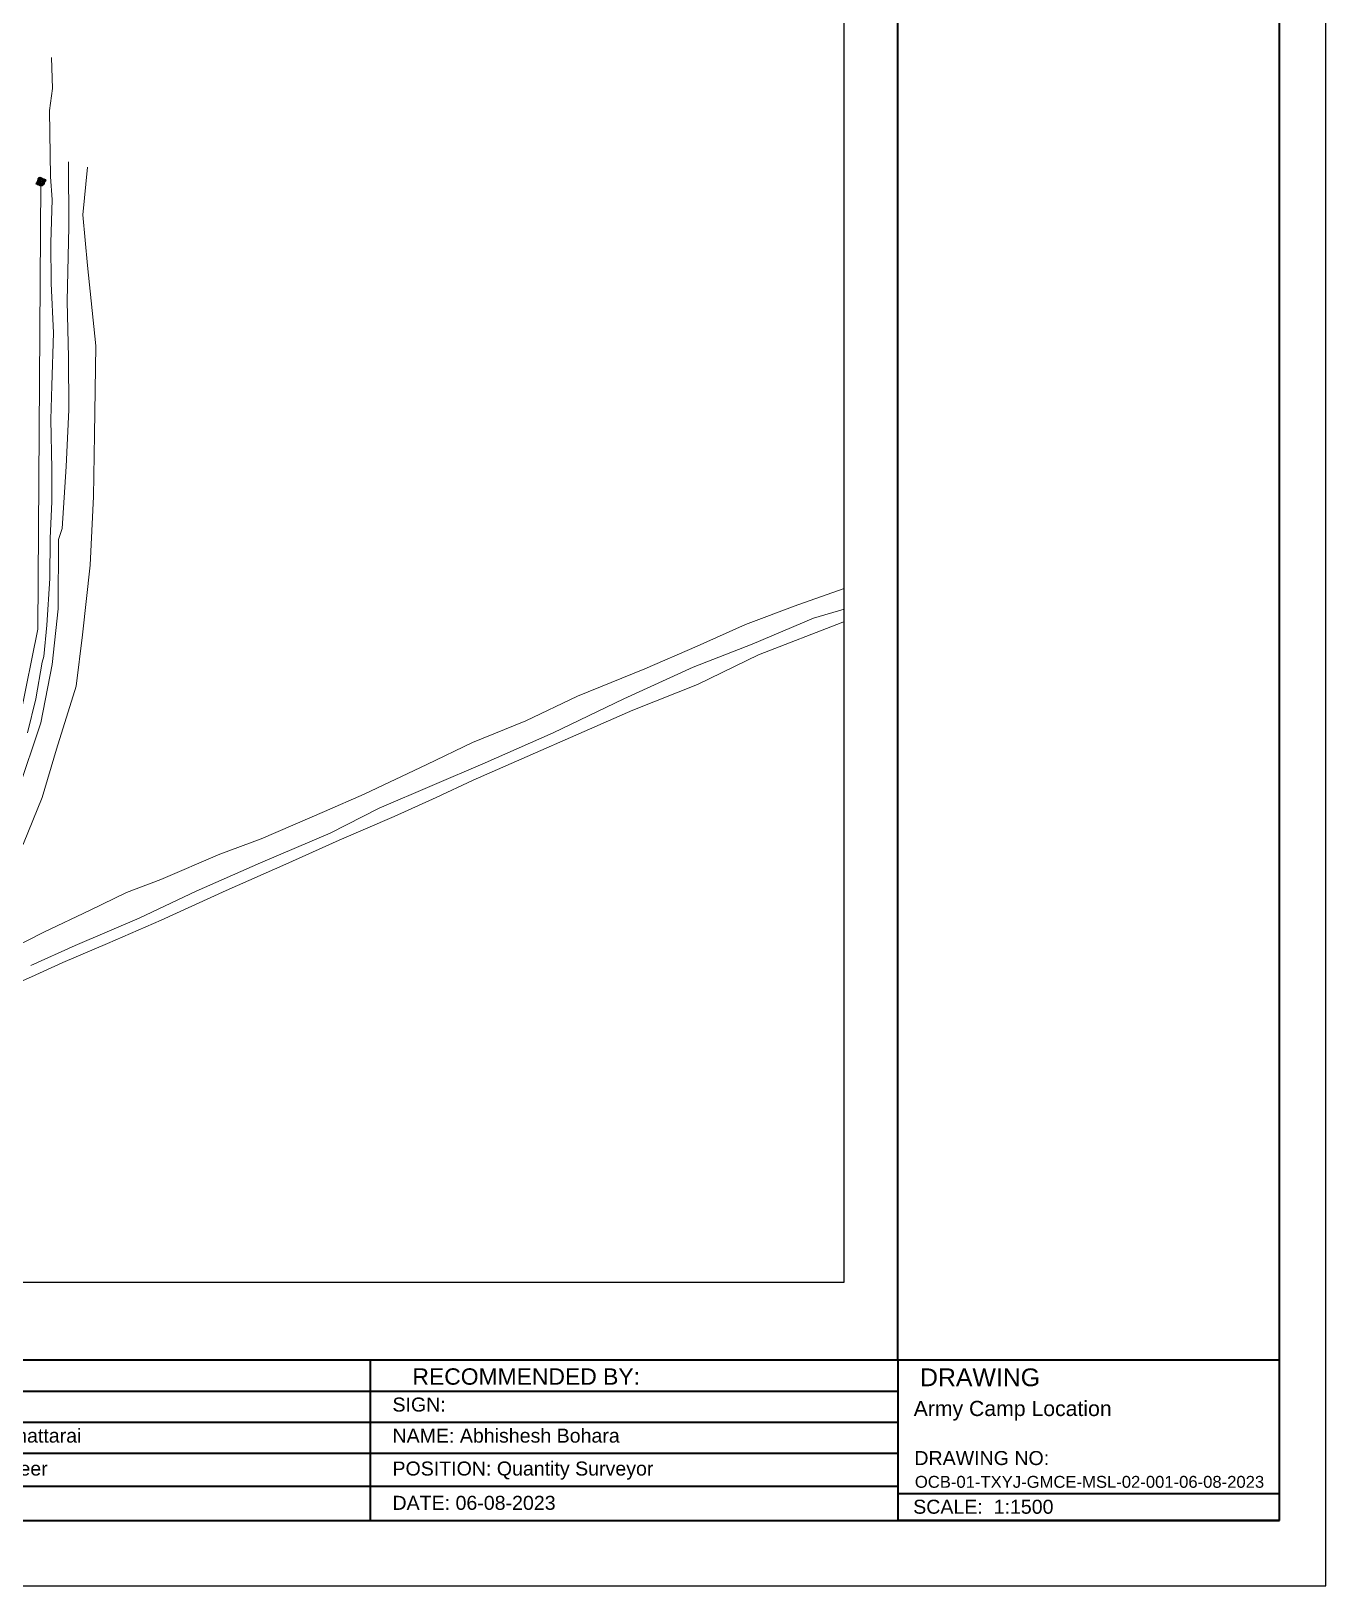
# Model space of a CAD drawing. Header units: metres. Extents: x 625987 to 635197, y 3048449 to 3066446.
# Drawn here: x 634460.2 to 634678.8, y 3062831 to 3063093.4 of the extents above; entities that cross this region are included whole.
import ezdxf
from ezdxf.enums import TextEntityAlignment as Align

# ---------------------------------------------------------------- set-up
doc = ezdxf.new("R2010")
doc.units = ezdxf.units.M
for name, color, linetype in [('BUILDING', 10, 'Continuous'), ('Drain', 5, 'Continuous'), ('FENCE', 35, 'Continuous'), ('PERIMETER_ROAD', 4, 'Continuous'), ('PIPELINE', 220, 'Continuous'), ('ROAD', 4, 'Continuous')]:
    doc.layers.add(name, color=color, linetype=linetype)
doc.layers.add('Gate', color=240, linetype='Continuous', lineweight=15)
doc.styles.add('ARIAL', font='arial.ttf')

# ---------------------------------------------------------------- blocks, each defined once
blk = doc.blocks.new('plan')
for p, q in [((1.526, 0.415), (1.524, 0.4)), ((1.524, 0.4), (1.524, 0.386)), ((1.524, 0.386), (1.524, 0.372)), ((1.524, 0.372), (1.526, 0.358)), ((1.53, 0.429), (1.526, 0.415)), ((1.526, 0.358), (1.53, 0.343)), ((1.535, 0.444), (1.53, 0.429)), ((1.53, 0.343), (1.535, 0.329)), ((1.533, 0.393), (1.545, 0.399)), ((1.533, 0.38), (1.533, 0.393)), ((1.544, 0.373), (1.533, 0.38)), ((1.541, 0.458), (1.535, 0.444)), ((1.535, 0.329), (1.541, 0.314)), ((1.549, 0.472), (1.541, 0.458)), ((1.541, 0.314), (1.549, 0.3)), ((1.556, 0.38), (1.544, 0.373)), ((1.545, 0.399), (1.556, 0.392)), ((1.559, 0.485), (1.549, 0.472)), ((1.549, 0.3), (1.559, 0.287)), ((1.556, 0.392), (1.556, 0.38)), ((1.57, 0.497), (1.559, 0.485)), ((1.559, 0.287), (1.57, 0.275)), ((1.568, 0.396), (1.57, 0.407)), ((1.568, 0.386), (1.568, 0.396)), ((1.568, 0.376), (1.568, 0.386)), ((1.57, 0.366), (1.568, 0.376)), ((1.582, 0.508), (1.57, 0.497)), ((1.57, 0.407), (1.572, 0.417)), ((1.572, 0.355), (1.57, 0.366)), ((1.57, 0.275), (1.582, 0.265)), ((1.572, 0.417), (1.576, 0.428)), ((1.576, 0.345), (1.572, 0.355)), ((1.575, 0.362), (1.573, 0.361)), ((1.573, 0.361), (1.573, 0.36)), ((1.573, 0.36), (1.573, 0.359)), ((1.573, 0.359), (1.573, 0.358)), ((1.573, 0.358), (1.573, 0.354)), ((1.573, 0.354), (1.574, 0.35)), ((1.574, 0.35), (1.576, 0.345)), ((1.577, 0.363), (1.575, 0.362)), ((1.576, 0.428), (1.58, 0.438)), ((1.576, 0.345), (1.577, 0.341)), ((1.58, 0.334), (1.576, 0.345)), ((1.579, 0.365), (1.577, 0.363)), ((1.577, 0.341), (1.579, 0.338)), ((1.582, 0.367), (1.579, 0.365)), ((1.579, 0.338), (1.585, 0.329)), ((1.579, 0.338), (1.581, 0.334)), ((1.58, 0.438), (1.586, 0.448)), ((1.581, 0.435), (1.58, 0.433)), ((1.58, 0.433), (1.581, 0.432)), ((1.586, 0.325), (1.58, 0.334)), ((1.582, 0.438), (1.581, 0.435)), ((1.581, 0.432), (1.582, 0.431)), ((1.581, 0.334), (1.583, 0.331)), ((1.595, 0.517), (1.582, 0.508)), ((1.583, 0.442), (1.582, 0.438)), ((1.582, 0.431), (1.584, 0.43)), ((1.585, 0.369), (1.582, 0.367)), ((1.582, 0.265), (1.595, 0.255)), ((1.586, 0.446), (1.583, 0.442)), ((1.583, 0.331), (1.583, 0.33)), ((1.583, 0.33), (1.583, 0.329)), ((1.583, 0.329), (1.584, 0.329)), ((1.584, 0.43), (1.586, 0.429)), ((1.584, 0.329), (1.585, 0.327)), ((1.589, 0.372), (1.585, 0.369)), ((1.585, 0.327), (1.588, 0.322)), ((1.586, 0.448), (1.593, 0.457)), ((1.588, 0.45), (1.586, 0.446)), ((1.586, 0.429), (1.588, 0.427)), ((1.593, 0.315), (1.586, 0.325)), ((1.591, 0.454), (1.588, 0.45)), ((1.588, 0.427), (1.59, 0.425)), ((1.588, 0.322), (1.591, 0.318)), ((1.593, 0.375), (1.589, 0.372)), ((1.59, 0.425), (1.593, 0.423)), ((1.594, 0.458), (1.591, 0.454)), ((1.591, 0.318), (1.594, 0.314)), ((1.593, 0.457), (1.601, 0.466)), ((1.593, 0.423), (1.596, 0.421)), ((1.598, 0.378), (1.593, 0.375)), ((1.601, 0.307), (1.593, 0.315)), ((1.596, 0.46), (1.594, 0.458)), ((1.594, 0.314), (1.597, 0.311)), ((1.605, 0.523), (1.595, 0.517)), ((1.595, 0.255), (1.608, 0.247)), ((1.596, 0.461), (1.596, 0.46)), ((1.597, 0.461), (1.596, 0.461)), ((1.596, 0.421), (1.6, 0.418)), ((1.598, 0.462), (1.597, 0.461)), ((1.597, 0.311), (1.6, 0.309)), ((1.601, 0.465), (1.598, 0.462)), ((1.6, 0.378), (1.598, 0.378)), ((1.6, 0.418), (1.603, 0.416)), ((1.602, 0.378), (1.6, 0.378)), ((1.6, 0.309), (1.602, 0.307)), ((1.601, 0.51), (1.612, 0.516)), ((1.601, 0.497), (1.601, 0.51)), ((1.612, 0.491), (1.601, 0.497)), ((1.601, 0.466), (1.609, 0.473)), ((1.604, 0.468), (1.601, 0.465)), ((1.609, 0.299), (1.601, 0.307)), ((1.601, 0.275), (1.612, 0.281)), ((1.601, 0.262), (1.601, 0.275)), ((1.612, 0.256), (1.601, 0.262)), ((1.603, 0.378), (1.602, 0.378)), ((1.602, 0.307), (1.603, 0.306)), ((1.603, 0.416), (1.604, 0.415)), ((1.606, 0.376), (1.603, 0.378)), ((1.603, 0.306), (1.605, 0.306)), ((1.607, 0.471), (1.604, 0.468)), ((1.604, 0.415), (1.607, 0.414)), ((1.605, 0.53), (1.605, 0.523)), ((1.605, 0.53), (1.619, 0.53)), ((1.608, 0.525), (1.605, 0.523)), ((1.605, 0.306), (1.606, 0.306)), ((1.61, 0.373), (1.606, 0.376)), ((1.606, 0.306), (1.607, 0.307)), ((1.61, 0.473), (1.607, 0.471)), ((1.607, 0.414), (1.609, 0.414)), ((1.607, 0.307), (1.609, 0.308)), ((1.619, 0.53), (1.608, 0.525)), ((1.608, 0.247), (1.613, 0.245)), ((1.609, 0.473), (1.619, 0.48)), ((1.609, 0.414), (1.613, 0.415)), ((1.609, 0.308), (1.611, 0.31)), ((1.619, 0.292), (1.609, 0.299)), ((1.613, 0.476), (1.61, 0.473)), ((1.613, 0.37), (1.61, 0.373)), ((1.61, 0.373), (1.61, 0.373)), ((1.611, 0.31), (1.613, 0.312)), ((1.612, 0.516), (1.623, 0.51)), ((1.623, 0.497), (1.612, 0.491)), ((1.612, 0.281), (1.623, 0.275)), ((1.623, 0.262), (1.612, 0.256)), ((1.617, 0.478), (1.613, 0.476)), ((1.613, 0.415), (1.617, 0.418)), ((1.615, 0.366), (1.613, 0.37)), ((1.613, 0.312), (1.616, 0.314)), ((1.613, 0.242), (1.613, 0.245)), ((1.613, 0.245), (1.619, 0.242)), ((1.613, 0.242), (1.619, 0.242)), ((1.618, 0.362), (1.615, 0.366)), ((1.616, 0.314), (1.62, 0.316)), ((1.62, 0.48), (1.617, 0.478)), ((1.617, 0.418), (1.622, 0.421)), ((1.62, 0.359), (1.618, 0.362)), ((1.623, 0.532), (1.619, 0.53)), ((1.619, 0.48), (1.629, 0.486)), ((1.629, 0.286), (1.619, 0.292)), ((1.619, 0.242), (1.623, 0.241)), ((1.621, 0.48), (1.62, 0.48)), ((1.623, 0.353), (1.62, 0.359)), ((1.62, 0.316), (1.624, 0.319)), ((1.623, 0.48), (1.621, 0.48)), ((1.622, 0.421), (1.624, 0.423)), ((1.625, 0.532), (1.623, 0.532)), ((1.623, 0.51), (1.623, 0.497)), ((1.623, 0.48), (1.623, 0.48)), ((1.625, 0.479), (1.623, 0.48)), ((1.625, 0.35), (1.623, 0.353)), ((1.623, 0.275), (1.623, 0.262)), ((1.623, 0.241), (1.633, 0.237)), ((1.624, 0.423), (1.626, 0.425)), ((1.624, 0.319), (1.628, 0.322)), ((1.631, 0.573), (1.625, 0.532)), ((1.637, 0.537), (1.625, 0.532)), ((1.626, 0.478), (1.625, 0.479)), ((1.626, 0.347), (1.625, 0.35)), ((1.629, 0.476), (1.626, 0.478)), ((1.626, 0.425), (1.629, 0.428)), ((1.628, 0.344), (1.626, 0.347)), ((1.629, 0.341), (1.628, 0.344)), ((1.628, 0.322), (1.63, 0.323)), ((1.629, 0.486), (1.639, 0.491)), ((1.632, 0.474), (1.629, 0.476)), ((1.629, 0.428), (1.631, 0.43)), ((1.631, 0.336), (1.629, 0.341)), ((1.639, 0.281), (1.629, 0.286)), ((1.63, 0.323), (1.631, 0.325)), ((1.631, 0.573), (1.653, 0.573)), ((1.631, 0.43), (1.634, 0.433)), ((1.631, 0.336), (1.631, 0.336)), ((1.632, 0.331), (1.631, 0.336)), ((1.631, 0.325), (1.632, 0.327)), ((1.635, 0.471), (1.632, 0.474)), ((1.632, 0.327), (1.632, 0.331)), ((1.633, 0.237), (1.639, 0.199)), ((1.633, 0.237), (1.637, 0.236)), ((1.634, 0.433), (1.635, 0.435)), ((1.639, 0.469), (1.635, 0.471)), ((1.635, 0.435), (1.638, 0.438)), ((1.652, 0.54), (1.637, 0.537)), ((1.637, 0.236), (1.652, 0.232)), ((1.638, 0.438), (1.641, 0.442)), ((1.639, 0.491), (1.649, 0.494)), ((1.642, 0.465), (1.639, 0.469)), ((1.649, 0.278), (1.639, 0.281)), ((1.657, 0.199), (1.639, 0.199)), ((1.641, 0.442), (1.644, 0.445)), ((1.647, 0.462), (1.642, 0.465)), ((1.644, 0.445), (1.646, 0.449)), ((1.646, 0.449), (1.648, 0.453)), ((1.646, 0.449), (1.646, 0.449)), ((1.648, 0.46), (1.647, 0.462)), ((1.648, 0.458), (1.648, 0.46)), ((1.648, 0.457), (1.648, 0.458)), ((1.648, 0.453), (1.648, 0.457)), ((1.649, 0.494), (1.66, 0.497)), ((1.66, 0.275), (1.649, 0.278)), ((1.666, 0.542), (1.652, 0.54)), ((1.652, 0.232), (1.666, 0.23)), ((1.653, 0.591), (1.653, 0.573)), ((1.665, 0.591), (1.653, 0.591)), ((1.653, 0.573), (1.666, 0.573)), ((1.668, 0.408), (1.655, 0.386)), ((1.668, 0.364), (1.655, 0.386)), ((1.657, 0.199), (1.657, 0.182)), ((1.657, 0.199), (1.67, 0.199)), ((1.657, 0.182), (1.669, 0.182)), ((1.66, 0.497), (1.67, 0.498)), ((1.67, 0.274), (1.66, 0.275)), ((1.664, 0.309), (1.663, 0.307)), ((1.663, 0.307), (1.663, 0.305)), ((1.663, 0.305), (1.664, 0.3)), ((1.667, 0.313), (1.664, 0.31)), ((1.664, 0.31), (1.664, 0.309)), ((1.664, 0.3), (1.665, 0.295)), ((1.665, 0.605), (1.665, 0.591)), ((1.665, 0.605), (1.692, 0.605)), ((1.666, 0.591), (1.665, 0.591)), ((1.665, 0.295), (1.667, 0.29)), ((1.666, 0.573), (1.666, 0.591)), ((1.666, 0.591), (1.691, 0.591)), ((1.691, 0.573), (1.666, 0.573)), ((1.68, 0.543), (1.666, 0.542)), ((1.666, 0.23), (1.68, 0.23)), ((1.667, 0.4), (1.694, 0.4)), ((1.667, 0.373), (1.667, 0.4)), ((1.694, 0.373), (1.667, 0.373)), ((1.671, 0.315), (1.667, 0.313)), ((1.667, 0.29), (1.668, 0.287)), ((1.693, 0.408), (1.668, 0.408)), ((1.668, 0.364), (1.693, 0.364)), ((1.668, 0.287), (1.669, 0.283)), ((1.669, 0.283), (1.67, 0.28)), ((1.669, 0.182), (1.669, 0.168)), ((1.669, 0.182), (1.67, 0.182)), ((1.696, 0.168), (1.669, 0.168)), ((1.67, 0.498), (1.68, 0.499)), ((1.67, 0.28), (1.671, 0.278)), ((1.68, 0.274), (1.67, 0.274)), ((1.67, 0.199), (1.67, 0.182)), ((1.67, 0.199), (1.695, 0.199)), ((1.695, 0.182), (1.67, 0.182)), ((1.676, 0.317), (1.671, 0.315)), ((1.671, 0.315), (1.671, 0.315)), ((1.671, 0.278), (1.671, 0.276)), ((1.671, 0.276), (1.672, 0.276)), ((1.672, 0.276), (1.673, 0.276)), ((1.673, 0.276), (1.674, 0.275)), ((1.674, 0.275), (1.677, 0.275)), ((1.68, 0.318), (1.676, 0.317)), ((1.677, 0.275), (1.68, 0.274)), ((1.694, 0.542), (1.68, 0.543)), ((1.68, 0.499), (1.69, 0.498)), ((1.684, 0.319), (1.68, 0.318)), ((1.68, 0.274), (1.682, 0.274)), ((1.69, 0.274), (1.68, 0.274)), ((1.68, 0.23), (1.694, 0.23)), ((1.682, 0.274), (1.687, 0.274)), ((1.686, 0.474), (1.684, 0.469)), ((1.684, 0.469), (1.684, 0.467)), ((1.684, 0.467), (1.684, 0.465)), ((1.684, 0.465), (1.685, 0.462)), ((1.688, 0.32), (1.684, 0.319)), ((1.685, 0.462), (1.687, 0.459)), ((1.688, 0.478), (1.686, 0.474)), ((1.687, 0.459), (1.691, 0.456)), ((1.687, 0.274), (1.692, 0.275)), ((1.689, 0.482), (1.688, 0.478)), ((1.694, 0.322), (1.688, 0.32)), ((1.691, 0.486), (1.689, 0.482)), ((1.69, 0.498), (1.701, 0.497)), ((1.701, 0.275), (1.69, 0.274)), ((1.691, 0.573), (1.691, 0.591)), ((1.692, 0.591), (1.691, 0.591)), ((1.703, 0.573), (1.691, 0.573)), ((1.692, 0.489), (1.691, 0.486)), ((1.691, 0.456), (1.695, 0.453)), ((1.692, 0.591), (1.692, 0.605)), ((1.703, 0.591), (1.692, 0.591)), ((1.693, 0.493), (1.692, 0.491)), ((1.692, 0.491), (1.692, 0.489)), ((1.692, 0.275), (1.704, 0.278)), ((1.692, 0.275), (1.697, 0.275)), ((1.694, 0.496), (1.693, 0.495)), ((1.693, 0.495), (1.693, 0.493)), ((1.693, 0.408), (1.705, 0.386)), ((1.693, 0.364), (1.705, 0.386)), ((1.709, 0.54), (1.694, 0.542)), ((1.696, 0.496), (1.694, 0.496)), ((1.694, 0.373), (1.694, 0.4)), ((1.697, 0.322), (1.694, 0.322)), ((1.694, 0.23), (1.709, 0.232)), ((1.695, 0.453), (1.698, 0.451)), ((1.695, 0.199), (1.695, 0.182)), ((1.707, 0.199), (1.695, 0.199)), ((1.695, 0.182), (1.696, 0.182)), ((1.699, 0.496), (1.696, 0.496)), ((1.696, 0.168), (1.696, 0.182)), ((1.696, 0.182), (1.707, 0.182)), ((1.701, 0.323), (1.697, 0.322)), ((1.697, 0.275), (1.704, 0.278)), ((1.697, 0.275), (1.702, 0.276)), ((1.698, 0.451), (1.701, 0.449)), ((1.703, 0.495), (1.699, 0.496)), ((1.701, 0.497), (1.711, 0.494)), ((1.701, 0.449), (1.704, 0.448)), ((1.704, 0.323), (1.701, 0.323)), ((1.711, 0.278), (1.701, 0.275)), ((1.702, 0.276), (1.703, 0.276)), ((1.703, 0.573), (1.703, 0.591)), ((1.703, 0.573), (1.722, 0.573)), ((1.707, 0.495), (1.703, 0.495)), ((1.703, 0.276), (1.704, 0.277)), ((1.704, 0.448), (1.707, 0.446)), ((1.707, 0.323), (1.704, 0.323)), ((1.704, 0.278), (1.715, 0.279)), ((1.704, 0.277), (1.705, 0.277)), ((1.705, 0.277), (1.707, 0.277)), ((1.712, 0.494), (1.707, 0.495)), ((1.707, 0.446), (1.713, 0.444)), ((1.713, 0.324), (1.707, 0.323)), ((1.707, 0.277), (1.711, 0.278)), ((1.707, 0.182), (1.707, 0.199)), ((1.729, 0.199), (1.707, 0.199)), ((1.723, 0.537), (1.709, 0.54)), ((1.709, 0.232), (1.723, 0.236)), ((1.711, 0.494), (1.722, 0.491)), ((1.722, 0.281), (1.711, 0.278)), ((1.711, 0.278), (1.715, 0.279)), ((1.717, 0.492), (1.712, 0.494)), ((1.713, 0.444), (1.717, 0.442)), ((1.717, 0.323), (1.713, 0.324)), ((1.715, 0.279), (1.718, 0.281)), ((1.722, 0.49), (1.717, 0.492)), ((1.717, 0.442), (1.721, 0.441)), ((1.721, 0.322), (1.717, 0.323)), ((1.718, 0.281), (1.721, 0.282)), ((1.721, 0.441), (1.725, 0.439)), ((1.724, 0.32), (1.721, 0.322)), ((1.721, 0.282), (1.726, 0.284)), ((1.728, 0.535), (1.722, 0.573)), ((1.722, 0.491), (1.732, 0.486)), ((1.724, 0.489), (1.722, 0.49)), ((1.722, 0.49), (1.722, 0.49)), ((1.732, 0.286), (1.722, 0.281)), ((1.728, 0.535), (1.723, 0.537)), ((1.723, 0.236), (1.736, 0.24)), ((1.725, 0.489), (1.724, 0.489)), ((1.736, 0.483), (1.724, 0.488)), ((1.732, 0.486), (1.724, 0.488)), ((1.725, 0.318), (1.724, 0.32)), ((1.726, 0.489), (1.725, 0.489)), ((1.725, 0.439), (1.729, 0.438)), ((1.725, 0.317), (1.725, 0.318)), ((1.727, 0.312), (1.725, 0.317)), ((1.727, 0.488), (1.726, 0.489)), ((1.726, 0.284), (1.73, 0.286)), ((1.732, 0.486), (1.727, 0.488)), ((1.728, 0.307), (1.727, 0.312)), ((1.738, 0.532), (1.728, 0.535)), ((1.729, 0.303), (1.728, 0.307)), ((1.729, 0.438), (1.73, 0.438)), ((1.73, 0.3), (1.729, 0.303)), ((1.729, 0.199), (1.736, 0.24)), ((1.73, 0.438), (1.732, 0.438)), ((1.731, 0.296), (1.73, 0.3)), ((1.73, 0.286), (1.732, 0.288)), ((1.732, 0.294), (1.731, 0.296)), ((1.736, 0.483), (1.732, 0.486)), ((1.732, 0.486), (1.742, 0.48)), ((1.732, 0.438), (1.735, 0.438)), ((1.733, 0.292), (1.732, 0.294)), ((1.742, 0.292), (1.732, 0.286)), ((1.732, 0.288), (1.734, 0.289)), ((1.734, 0.29), (1.733, 0.292)), ((1.734, 0.289), (1.734, 0.29)), ((1.735, 0.438), (1.738, 0.438)), ((1.741, 0.48), (1.736, 0.483)), ((1.736, 0.24), (1.738, 0.241)), ((1.737, 0.51), (1.748, 0.516)), ((1.737, 0.497), (1.737, 0.51)), ((1.748, 0.491), (1.737, 0.497)), ((1.737, 0.275), (1.748, 0.281)), ((1.737, 0.262), (1.737, 0.275)), ((1.748, 0.256), (1.737, 0.262)), ((1.741, 0.53), (1.738, 0.532)), ((1.738, 0.438), (1.739, 0.439)), ((1.738, 0.241), (1.741, 0.242)), ((1.739, 0.439), (1.741, 0.44)), ((1.747, 0.527), (1.741, 0.53)), ((1.747, 0.53), (1.741, 0.53)), ((1.745, 0.478), (1.741, 0.48)), ((1.741, 0.44), (1.742, 0.441)), ((1.741, 0.242), (1.752, 0.247)), ((1.755, 0.242), (1.741, 0.242)), ((1.742, 0.48), (1.751, 0.473)), ((1.742, 0.441), (1.744, 0.447)), ((1.751, 0.299), (1.742, 0.292)), ((1.744, 0.447), (1.746, 0.452)), ((1.748, 0.475), (1.745, 0.478)), ((1.746, 0.379), (1.745, 0.373)), ((1.745, 0.373), (1.745, 0.368)), ((1.745, 0.368), (1.745, 0.364)), ((1.745, 0.364), (1.745, 0.36)), ((1.745, 0.36), (1.745, 0.356)), ((1.745, 0.356), (1.745, 0.355)), ((1.745, 0.355), (1.746, 0.351)), ((1.746, 0.452), (1.748, 0.458)), ((1.747, 0.386), (1.746, 0.383)), ((1.746, 0.383), (1.746, 0.379)), ((1.746, 0.351), (1.748, 0.348)), ((1.747, 0.53), (1.747, 0.527)), ((1.752, 0.525), (1.747, 0.527)), ((1.748, 0.392), (1.747, 0.389)), ((1.747, 0.389), (1.747, 0.386)), ((1.748, 0.516), (1.759, 0.51)), ((1.759, 0.497), (1.748, 0.491)), ((1.75, 0.472), (1.748, 0.475)), ((1.751, 0.467), (1.748, 0.458)), ((1.75, 0.398), (1.748, 0.392)), ((1.748, 0.348), (1.748, 0.347)), ((1.748, 0.347), (1.75, 0.345)), ((1.748, 0.281), (1.759, 0.275)), ((1.759, 0.262), (1.748, 0.256)), ((1.751, 0.471), (1.75, 0.472)), ((1.752, 0.402), (1.75, 0.398)), ((1.75, 0.345), (1.752, 0.345)), ((1.751, 0.473), (1.76, 0.466)), ((1.752, 0.47), (1.751, 0.471)), ((1.751, 0.467), (1.752, 0.47)), ((1.76, 0.307), (1.751, 0.299)), ((1.766, 0.517), (1.752, 0.525)), ((1.752, 0.47), (1.752, 0.47)), ((1.754, 0.405), (1.752, 0.402)), ((1.752, 0.345), (1.757, 0.344)), ((1.752, 0.247), (1.755, 0.249)), ((1.756, 0.407), (1.754, 0.405)), ((1.755, 0.249), (1.766, 0.255)), ((1.755, 0.242), (1.755, 0.249)), ((1.759, 0.408), (1.756, 0.407)), ((1.757, 0.344), (1.763, 0.344)), ((1.759, 0.51), (1.759, 0.497)), ((1.76, 0.408), (1.759, 0.408)), ((1.759, 0.275), (1.759, 0.262)), ((1.76, 0.466), (1.768, 0.457)), ((1.765, 0.408), (1.76, 0.408)), ((1.768, 0.315), (1.76, 0.307)), ((1.763, 0.344), (1.767, 0.344)), ((1.77, 0.407), (1.765, 0.408)), ((1.779, 0.508), (1.766, 0.517)), ((1.766, 0.255), (1.779, 0.265)), ((1.767, 0.344), (1.771, 0.344)), ((1.768, 0.457), (1.774, 0.448)), ((1.774, 0.325), (1.768, 0.315)), ((1.774, 0.407), (1.77, 0.407)), ((1.771, 0.344), (1.775, 0.344)), ((1.774, 0.448), (1.78, 0.438)), ((1.778, 0.407), (1.774, 0.407)), ((1.78, 0.334), (1.774, 0.325)), ((1.775, 0.344), (1.778, 0.344)), ((1.781, 0.407), (1.778, 0.407)), ((1.778, 0.344), (1.78, 0.344)), ((1.791, 0.497), (1.779, 0.508)), ((1.779, 0.265), (1.791, 0.275)), ((1.78, 0.438), (1.785, 0.428)), ((1.785, 0.345), (1.78, 0.334)), ((1.78, 0.344), (1.782, 0.344)), ((1.784, 0.407), (1.781, 0.407)), ((1.782, 0.344), (1.783, 0.345)), ((1.782, 0.344), (1.782, 0.344)), ((1.783, 0.345), (1.784, 0.346)), ((1.786, 0.407), (1.784, 0.407)), ((1.784, 0.346), (1.786, 0.349)), ((1.785, 0.428), (1.788, 0.417)), ((1.788, 0.355), (1.785, 0.345)), ((1.788, 0.407), (1.786, 0.407)), ((1.786, 0.349), (1.787, 0.353)), ((1.787, 0.353), (1.789, 0.358)), ((1.788, 0.417), (1.791, 0.407)), ((1.789, 0.407), (1.788, 0.407)), ((1.791, 0.366), (1.788, 0.355)), ((1.79, 0.405), (1.789, 0.407)), ((1.789, 0.358), (1.79, 0.363)), ((1.79, 0.402), (1.79, 0.405)), ((1.791, 0.398), (1.79, 0.402)), ((1.79, 0.363), (1.791, 0.376)), ((1.79, 0.363), (1.791, 0.368)), ((1.802, 0.485), (1.791, 0.497)), ((1.791, 0.407), (1.792, 0.396)), ((1.792, 0.395), (1.791, 0.398)), ((1.791, 0.376), (1.792, 0.386)), ((1.792, 0.382), (1.791, 0.376)), ((1.791, 0.368), (1.791, 0.376)), ((1.792, 0.376), (1.791, 0.366)), ((1.791, 0.368), (1.792, 0.373)), ((1.791, 0.275), (1.802, 0.287)), ((1.792, 0.396), (1.793, 0.386)), ((1.792, 0.392), (1.792, 0.395)), ((1.792, 0.389), (1.792, 0.392)), ((1.792, 0.386), (1.792, 0.389)), ((1.792, 0.382), (1.792, 0.386)), ((1.793, 0.386), (1.792, 0.376)), ((1.792, 0.378), (1.792, 0.382)), ((1.792, 0.376), (1.792, 0.378)), ((1.792, 0.375), (1.792, 0.376)), ((1.792, 0.374), (1.792, 0.375)), ((1.792, 0.373), (1.792, 0.374)), ((1.811, 0.472), (1.802, 0.485)), ((1.802, 0.287), (1.811, 0.3)), ((1.805, 0.393), (1.816, 0.399)), ((1.805, 0.38), (1.805, 0.393)), ((1.816, 0.373), (1.805, 0.38)), ((1.817, 0.462), (1.811, 0.472)), ((1.811, 0.3), (1.817, 0.31)), ((1.816, 0.399), (1.827, 0.392)), ((1.827, 0.38), (1.816, 0.373)), ((1.817, 0.462), (1.855, 0.452)), ((1.819, 0.458), (1.817, 0.462)), ((1.855, 0.32), (1.817, 0.31)), ((1.817, 0.31), (1.819, 0.314)), ((1.826, 0.444), (1.819, 0.458)), ((1.819, 0.314), (1.826, 0.329)), ((1.831, 0.429), (1.826, 0.444)), ((1.826, 0.329), (1.831, 0.343)), ((1.827, 0.392), (1.827, 0.38)), ((1.834, 0.415), (1.831, 0.429)), ((1.831, 0.343), (1.834, 0.358)), ((1.836, 0.4), (1.834, 0.415)), ((1.834, 0.358), (1.836, 0.372)), ((1.837, 0.386), (1.836, 0.4)), ((1.836, 0.372), (1.837, 0.386)), ((1.855, 0.452), (1.855, 0.411)), ((1.855, 0.399), (1.855, 0.411)), ((1.855, 0.411), (1.875, 0.411)), ((1.855, 0.374), (1.855, 0.399)), ((1.855, 0.399), (1.875, 0.399)), ((1.855, 0.374), (1.855, 0.361)), ((1.855, 0.374), (1.875, 0.374)), ((1.855, 0.32), (1.855, 0.361)), ((1.875, 0.361), (1.855, 0.361)), ((1.875, 0.411), (1.875, 0.4)), ((1.875, 0.4), (1.889, 0.4)), ((1.875, 0.4), (1.875, 0.399)), ((1.875, 0.374), (1.875, 0.399)), ((1.875, 0.374), (1.875, 0.373)), ((1.875, 0.373), (1.889, 0.373)), ((1.875, 0.373), (1.875, 0.361)), ((1.889, 0.4), (1.889, 0.373))]:
    blk.add_line(p, q)
blk = doc.blocks.new('fro')
at = {"layer": 'PIPELINE'}
blk.add_blockref('plan', (-1.682, -0.387), dxfattribs=at)

msp = doc.modelspace()

# ---------------------------------------------------------------- linework, layer by layer
at = {"color": 6, "linetype": 'Continuous', "lineweight": 35}
for p, q in [((634606.5, 3062869.15, 24561121.52), (634606.5, 3063266.57, 24561121.52)), ((634606.5, 3062869.15, 24561121.52), (634606.5, 3063266.57, 24561121.52)), ((634670.9, 3062842.07, 24561121.52), (634670.9, 3063266.57, 24561121.52)), ((634670.9, 3062842.07, 24561121.52), (634670.9, 3063266.57, 24561121.52)), ((634670.9, 3062869.15, 24561121.52), (634063.98, 3062869.15, 24561121.52)), ((634517.49, 3062869.15, 24561121.52), (634517.49, 3062842.07, 24561121.52)), ((634606.5, 3062869.15, 24561121.52), (634606.5, 3062842.07, 24561121.52)), ((634329.5, 3062863.9, 24561121.52), (634606.5, 3062863.9, 24561121.52)), ((634364.08, 3062858.65, 24561121.52), (634606.5, 3062858.65, 24561121.52)), ((634329.5, 3062853.4, 24561121.52), (634606.5, 3062853.4, 24561121.52)), ((634364.08, 3062847.85, 24561121.52), (634606.5, 3062847.85, 24561121.52)), ((634670.9, 3062846.57, 24561121.52), (634606.5, 3062846.57, 24561121.52)), ((634063.98, 3062842.07, 24561121.52), (634670.9, 3062842.07, 24561121.52)), ((634670.9, 3062842.07, 24561121.52), (634606.5, 3062842.07, 24561121.52))]:
    msp.add_line(p, q, dxfattribs=at)
at = {"layer": 'BUILDING'}
for p, q in [((634678.76, 3062831.02, 24561121.52), (634678.76, 3063276.52, 24561121.52)), ((634678.76, 3062831.02, 24561121.52), (634678.76, 3063276.52, 24561121.52)), ((634048.76, 3062831.02, 24561121.52), (634678.76, 3062831.02, 24561121.52))]:
    msp.add_line(p, q, dxfattribs=at)
at = {"layer": 'Defpoints'}
for p, q in [((634678.76, 3062831.02, 24561121.52), (634678.76, 3063276.52, 24561121.52)), ((634678.76, 3062831.02, 24561121.52), (634678.76, 3063276.52, 24561121.52)), ((634678.76, 3062831.02, 24561121.52), (634678.76, 3063276.52, 24561121.52)), ((634678.76, 3062831.02, 24561121.52), (634678.76, 3063276.52, 24561121.52)), ((634048.76, 3062831.02, 24561121.52), (634678.76, 3062831.02, 24561121.52))]:
    msp.add_line(p, q, dxfattribs=at)
at = {"layer": 'Drain', "color": 9, "elevation": -1309.12}
msp.add_lwpolyline([(634072.44, 3063253.55), (634072.44, 3062882.3), (634597.44, 3062882.3), (634597.44, 3063253.55)], close=True, dxfattribs=at)
at = {"layer": 'FENCE', "color": 7, "lineweight": 13}
for points in [[(634463.37, 3063080.03, -0.1), (634463.87, 3063083.76, -0.13), (634463.69, 3063088.99, -0.21)], [(634459.62, 3062975.01, -1.21), (634461.06, 3062980.73, -0.99), (634462.1, 3062986.93, -0.96), (634462.4, 3062987.87, -0.99), (634462.89, 3062993.16, -0.95), (634463.43, 3063001.03, -0.77), (634463.47, 3063007.89, -0.65), (634463.75, 3063014, -0.58), (634463.72, 3063019.54, -0.58), (634463.56, 3063027.89, -0.46), (634463.75, 3063033.64, -0.4), (634464.01, 3063042.5, -0.33), (634463.61, 3063050.85, -0.22), (634463.6, 3063057.7, -0.21), (634463.77, 3063065.02, -0.17), (634463.49, 3063068.84, -0.11)], [(634448.31, 3062928.53, -0.08), (634460.33, 3062933.85, -0.38), (634465.62, 3062936.27, -0.77), (634473.15, 3062939.44, -0.5), (634482.18, 3062943.4, -0.41), (634493.18, 3062948.38, -0.41), (634503.23, 3062952.82, -0.65), (634512.22, 3062956.88, -0.67), (634521.53, 3062960.88, -0.99), (634528.62, 3062964.12, -0.96), (634534.85, 3062967.04, -1.01), (634561.81, 3062978.85, -1.24), (634572.69, 3062983.16, -1.23), (634583.01, 3062988.16, -1.39), (634597.26, 3062993.71, -1.33), (634597.44, 3062993.79, -1.33)]]:
    msp.add_polyline3d(points, dxfattribs=at)
at = {"layer": 'Gate', "color": 7, "lineweight": 13}
msp.add_polyline3d([(634463.49, 3063068.84, -0.11), (634463.37, 3063080.03, -0.1)], dxfattribs=at)
at = {"layer": 'PERIMETER_ROAD', "color": 7, "lineweight": 13}
for points in [[(634466.54, 3063071.37, -0.1), (634466.62, 3063060.4, 0.44), (634466.31, 3063047.84, 0.28), (634466.53, 3063038.33, 0.12), (634466.59, 3063029.52, 0.07), (634466.18, 3063019.94, 0), (634465.47, 3063009.47, -0.22), (634464.85, 3063007.65, -0.35), (634464.8, 3062995.92, -0.43), (634463.78, 3062986.54, -0.67), (634461.88, 3062976.72, -0.67), (634458.01, 3062965.09, -0.69)], [(634469.78, 3063070.5, -0.06), (634468.99, 3063062.42, 0.41), (634469.76, 3063053.91, 0.4), (634471.15, 3063040.31, 0.21), (634470.96, 3063025.35, 0.12), (634470.75, 3063014.87, 0.02), (634470.21, 3063003.3, -0.07), (634468.89, 3062991.52, -0.37), (634467.87, 3062982.86, -0.47), (634464.54, 3062972.23, -0.64), (634462.09, 3062964.08, -0.59), (634458.94, 3062956.3, -0.6), (634454.59, 3062950.93, -0.55), (634450.67, 3062945.14, -0.53), (634447.69, 3062940.66, -0.52), (634446.47, 3062934.63, -0.37)]]:
    msp.add_polyline3d(points, dxfattribs=at)
at = {"layer": 'PIPELINE', "color": 7, "lineweight": 13}
msp.add_polyline3d([(634072.44, 3062918.61, 1.38), (634112.45, 3062918.46, 1.11), (634151.42, 3062918.4, 0.8), (634186.56, 3062918.03, 0.6), (634234.21, 3062918.09, 0.69), (634274.94, 3062918.08, 0.56), (634357.46, 3062917.71, -0.09), (634383.13, 3062917.09, -0.53), (634392.45, 3062918.86, -0.51), (634420.93, 3062927.48, -0.54), (634433, 3062938.27, -0.29), (634447.18, 3062954.17, -0.46), (634452.05, 3062960.97, -0.54), (634455.64, 3062968.36, -0.62), (634458.37, 3062977.74, -0.65), (634461.38, 3062992.49, -0.58), (634461.9, 3063067.85, 0.77), (634461.91, 3063068, 0.12)], dxfattribs=at)
at = {"layer": 'ROAD', "color": 7, "lineweight": 13}
for points in [[(634446.47, 3062934.63, -0.37), (634453.96, 3062937.11, -0.36), (634462.41, 3062941.34, -0.4), (634470.22, 3062945.05, -0.69), (634476.33, 3062948.08, -0.83), (634482.15, 3062950.24, -0.82), (634492.07, 3062954.51, -0.66), (634499.05, 3062957.11, -0.79), (634509.73, 3062961.74, -1.04), (634516.44, 3062964.68, -1.12), (634527.01, 3062969.68, -1.11), (634534.76, 3062973.36, -1.15), (634543.71, 3062977.06, -1.19), (634552.48, 3062981.17, -1.26), (634563.81, 3062985.82, -1.38), (634572.64, 3062989.61, -1.51), (634580.83, 3062993.31, -1.44), (634589.62, 3062996.62, -1.56), (634597.44, 3062999.36, -1.51)], [(634597.44, 3062995.87, -1.39), (634592.3, 3062994.35, -1.45), (634581.95, 3062989.95, -1.43), (634571.98, 3062986.08, -1.35), (634560.26, 3062980.72, -1.34), (634548.33, 3062975.03, -1.06), (634536.89, 3062969.95, -1.02), (634518.99, 3062962.31, -1.01), (634510.71, 3062958.05, -0.81), (634498.93, 3062953.08, -0.59), (634488.1, 3062948.28, -0.5), (634478.48, 3062943.73, -0.45), (634467.66, 3062939.12, -0.28), (634460.21, 3062935.71, -0.28)]]:
    msp.add_polyline3d(points, dxfattribs=at)

# ---------------------------------------------------------------- block references
at = {"xscale": 3.999999999830483, "yscale": 3.999999999830493, "zscale": 4, "rotation": 111.1387143073338}
msp.add_blockref('fro', (634461.91, 3063068, 0.12), dxfattribs=at)

# ---------------------------------------------------------------- texts
at = {"color": 7, "linetype": 'Continuous', "style": 'ARIAL', "width": 1}
for s, height, p in [('RECOMMENDED BY:', 2.7644, (634524.6, 3062864.98, 24561121.52)), ('SIGN:', 2.364, (634521.23, 3062860.45, 24561121.52)), ('NAME: Rashila Bhattarai', 2.3636, (634432.22, 3062855.2, 24561121.52)), ('NAME: Abhishesh Bohara', 2.3636, (634521.23, 3062855.2, 24561121.52)), ('DRAWING NO: ', 2.3636, (634609.31, 3062851.42, 24561121.52)), ('POSITION: Engineer', 2.3636, (634432.22, 3062849.65, 24561121.52)), ('POSITION: Quantity Surveyor', 2.3636, (634521.23, 3062849.65, 24561121.52)), ('OCB-01-TXYJ-GMCE-MSL-02-001-06-08-2023', 2.009, (634609.39, 3062847.58, 24561121.52)), ('DATE: 06-08-2023', 2.3636, (634521.23, 3062843.86, 24561121.52)), ('SCALE:  1:1500', 2.3636, (634609.11, 3062843.2, 24561121.52))]:
    msp.add_text(s, height=height, dxfattribs=at).set_placement(p)
msp.add_text(' DRAWING ', height=3, dxfattribs=at).set_placement((634620.39, 3062866.23, 24561121.52), align=Align.MIDDLE)
at = {"color": 7, "style": 'ARIAL', "width": 1}
msp.add_text('Army Camp Location', height=2.5615, dxfattribs=at).set_placement((634609.19, 3062859.69, 24561121.52))

doc.saveas('drawing.dxf')
